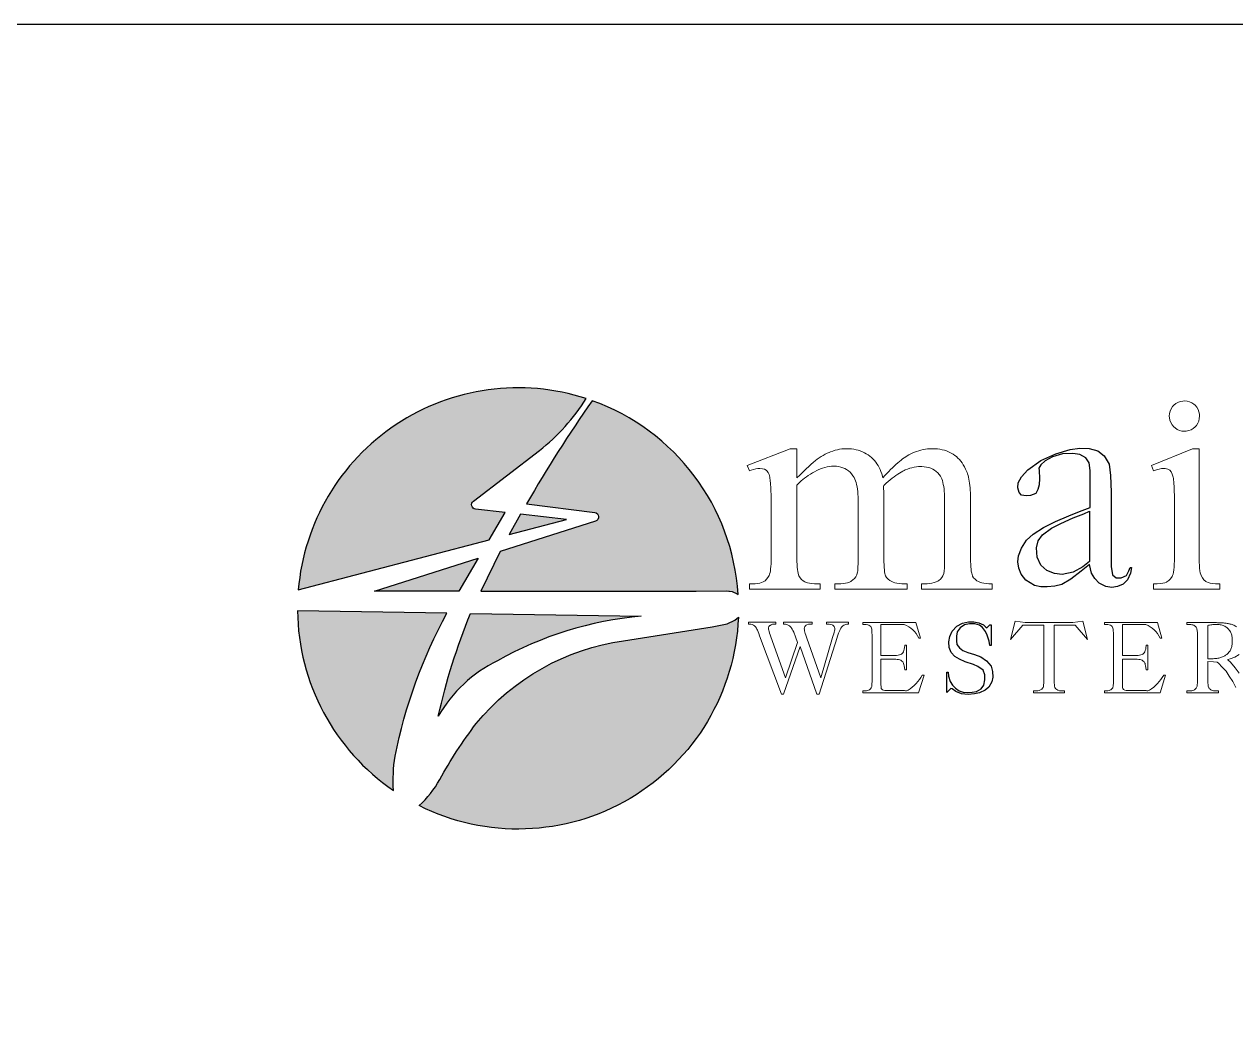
# Model space of a CAD drawing. Extents: x 154 to 1022, y -1349 to 247.
# Drawn here: x 194.07 to 218.94, y 226.25 to 247.06 of the extents above; entities that cross this region are included whole.
import ezdxf

# ---------------------------------------------------------------- set-up
doc = ezdxf.new("R2010")
doc.units = 0
doc.header["$LTSCALE"] = 12
doc.header["$MEASUREMENT"] = 0
doc.layers.add('L18', color=4, linetype='CONTINUOUS')
doc.layers.add('L35', color=3, linetype='CONTINUOUS')

msp = doc.modelspace()

# ---------------------------------------------------------------- hatches: boundary and pattern name
at = {"layer": 'L18'}
h = msp.add_hatch(color=256, dxfattribs=at)
h.paths.add_polyline_path([(204.024998409966, 236.5913081083655), (205.2065735605141, 236.9005085929834), (204.2617981410289, 237.0100793334383)], flags=17)
edge = h.paths.add_edge_path()
edge.add_arc((205.7747881960124, 236.9528287247319), 0.09023341972269106, -72.4340275083581, 84.16995513600813, ccw=False)
edge.add_line((205.8020209800173, 236.8668028826251), (203.8422466860782, 236.2464066303127))
edge.add_line((203.8422466860782, 236.2464066303127), (203.4435953183136, 235.4295266052872))
edge.add_line((203.4435953183136, 235.4295266052872), (207.8697807808419, 235.4295266052872))
edge.add_line((207.8697807808419, 235.4295266052872), (208.4926386653032, 235.4342638598284))
edge.add_line((208.4926386653032, 235.4342638598284), (208.6079827179812, 235.4210873898193))
edge.add_line((208.6079827179812, 235.4210873898193), (208.7068490630759, 235.3782639743832))
edge.add_line((208.7068490630759, 235.3782639743832), (208.7271757670482, 235.362783686002))
edge.add_arc((204.209935543794, 235.0754804131197), 4.526367462457556, 3.639196008651829, 70.315843235919)
edge.add_arc((227.905661012219, 223.7137872796001), 27.12291672728082, 144.8283521343726, 150.1242407853349)
edge.add_line((204.3871745353416, 237.2242797070412), (205.7839539245707, 237.0425954193065))
edge = h.paths.add_edge_path()
edge.add_line((206.3767500055469, 234.4121323032272), (208.1958860438739, 234.6973629290196))
edge.add_line((208.1958860438739, 234.6973629290196), (208.5058208712078, 234.7589709088108))
edge.add_line((208.5058208712078, 234.7589709088108), (208.6607114420047, 234.8347354672429))
edge.add_line((208.6607114420047, 234.8347354672429), (208.7328548244104, 234.89883504459))
edge.add_arc((204.209935543794, 235.0754804131197), 4.526367462457603, 243.3466538291711, 357.763415140522, ccw=False)
edge.add_arc((200.7553356132129, 232.5866198492035), 2.109703517918764, 312.4563768615321, 331.0679370383515)
edge.add_arc((211.2531902511439, 226.7422143347642), 9.905383260439457, 142.9365306610598, 150.8572845283927, ccw=False)
edge.add_arc((207.0420277280257, 229.6809250219955), 4.777752273402898, 98.0041552603094, 140.6206044735298, ccw=False)
edge = h.paths.add_edge_path()
edge.add_arc((207.3656258443012, 227.6702360501985), 7.271334752365523, 94.9555876771705, 119.4817605296803)
edge.add_arc((205.0124619677022, 231.4720243570977), 2.809337630604277, 115.8608776244932, 150.2339024950956)
edge.add_arc((215.3527342901891, 230.0164239596785), 13.09296636803539, 157.7678270922699, 167.4260816587389, ccw=False)
edge.add_line((203.2331216600853, 234.9702868979052), (206.7375023167466, 234.9143902392733))
edge = h.paths.add_edge_path()
edge.add_line((202.748901114654, 234.9780104625468), (199.6838287905478, 235.0268999292367))
edge.add_arc((204.209935543794, 235.0754804131197), 4.526367462457589, 180.6149545210217, 235.6099624310391)
edge.add_arc((204.8257723592444, 231.5402470643015), 3.178732324650483, 170.9088385772943, 183.6069330259947, ccw=False)
edge.add_arc((211.8446650634284, 230.0277511865703), 10.3555776618794, 151.4432932555131, 168.7811330683739, ccw=False)
edge = h.paths.add_edge_path()
edge.add_arc((201.9022257981103, 241.7592892900108), 4.406800478392891, 308.5792749707484, 327.3143666867411)
edge.add_arc((204.209935543794, 235.0754804131197), 4.526367462457603, 71.96628684557881, 175.189412973196)
edge.add_line((199.699512752196, 235.4550705160315), (203.6188260330976, 236.4846129624143))
edge.add_line((203.6188260330976, 236.4846129624143), (203.9490778244507, 237.0429441671563))
edge.add_line((203.9490778244507, 237.0429441671563), (203.3380799738223, 237.1136605512503))
edge.add_arc((203.3484542614044, 237.2032956124263), 0.09023341972269441, 127.45537385833711, 263.3980085783908, ccw=False)
edge.add_line((203.2935794097028, 237.2749253596378), (204.6502927581076, 238.3142902421539))
h.paths.add_polyline_path([(201.2617983543701, 235.4295266052872), (203.3939930146021, 236.1045051375086), (202.9947445622539, 235.4295266052872)])
edge = h.paths.add_edge_path(flags=17)
edge.add_line((208.5341075971928, 235.4295266052872), (208.5541475921882, 235.4295266052872))

# ---------------------------------------------------------------- linework, layer by layer
msp.add_line((208.5341075971928, 235.4295266052872), (208.5541475921882, 235.4295266052872), dxfattribs=at)
for points in [[(204.6502927581076, 238.3142902421539, 0.08192984223123395), (205.6111927567926, 239.3794879210377, 0.483543382190624), (199.699512752196, 235.4550705160315), (203.6188260330976, 236.4846129624143), (203.9490778244507, 237.0429441671563), (203.3380799738223, 237.1136605512503, -0.6741443966538361), (203.2935794097028, 237.2749253596378)], [(205.7839539245707, 237.0425954193065, -0.8141568920977668), (205.8020209800173, 236.8668028826251), (203.8422466860782, 236.2464066303127), (203.4435953183136, 235.4295266052872), (207.8697807808419, 235.4295266052872), (208.4926386653032, 235.4342638598284), (208.6079827179812, 235.4210873898193), (208.7068490630759, 235.3782639743832), (208.7271757670482, 235.362783686002, 0.2994277993081123), (205.7345741354654, 239.3373438048747, 0.02311178721620554), (204.3871745353416, 237.2242797070412)], [(202.748901114654, 234.9780104625468), (199.6838287905478, 235.0268999292367, 0.2446753569963442), (201.653336711679, 231.3402689309111, -0.05546265415039397), (201.6869706571158, 232.0425050323743, -0.07579524506486658)], [(206.3767500055469, 234.4121323032272), (208.1958860438739, 234.6973629290196), (208.5058208712078, 234.7589709088108), (208.6607114420047, 234.8347354672429), (208.7328548244104, 234.89883504459, -0.5453125784479379), (202.1794459791903, 231.0300985358144, 0.08138724002746317), (202.6017353537483, 231.5660038922101, -0.03457457551389917), (203.349007813414, 232.7121823017869, -0.188122601421096)], [(206.7375023167466, 234.9143902392733, 0.1074260239421284), (203.787064134388, 234.0000231847948, 0.1511153897803107), (202.5737901252438, 232.8667492645722, -0.04216705076793043), (203.2331216600853, 234.9702868979052)]]:
    msp.add_lwpolyline(points, format="xyb", close=True, dxfattribs=at)
at = {"layer": 'L18', "lineweight": 0}
for points in [[(217.8900864393025, 239.332042849276), (217.8528471116467, 239.3301428835793), (217.8011680446957, 239.3206430550957), (217.7532889091381, 239.3027833775464), (217.7095896981134, 239.2773238372103), (217.6696904184821, 239.2431244546692), (217.6446108712853, 239.2150049623576), (217.6153513995557, 239.1720657376115), (217.594831770031, 239.1257065746114), (217.5822919964326, 239.0759274733571), (217.5781120718998, 239.0231084269881), (217.5800120375965, 238.9854891061929), (217.5898918592195, 238.9349500186599), (217.6085115230474, 238.8874508762417), (217.6347310496623, 238.843751665217), (217.6696904184821, 238.8027124061676), (217.6978099107937, 238.7776328589708), (217.7407491355397, 238.7483733872412), (217.7871082985399, 238.7278537577166), (217.8368873997941, 238.7153139841182), (217.8900864393025, 238.7111340595853), (217.9273257669584, 238.7130340252821), (217.9778648544914, 238.7232938400444), (218.0253639969096, 238.741533510733), (218.0694432010737, 238.7681330304872), (218.1101024669836, 238.8027124061676), (218.1336620416231, 238.8296919190612), (218.162161527074, 238.8730111369466), (218.1823011634593, 238.9197502930861), (218.1944609439183, 238.9695293943404), (218.1986408684512, 239.0231084269881), (218.1967409027544, 239.0588277820866), (218.1872410742708, 239.1101268558982), (218.1697613898609, 239.1580059914558), (218.1439218563854, 239.2024651887592), (218.1101024669836, 239.2431244546692), (218.0831229540901, 239.2666840293086), (218.0398037362047, 239.2951835147595), (217.9930645800652, 239.3157031442842), (217.9432854788109, 239.3278629247432), (217.8900864393025, 239.332042849276)], [(218.9564024068859, 234.700591533573), (218.9392008695635, 234.7113424943995), (218.9215692938081, 234.7210900322155), (218.9033643334753, 234.7301208393097), (218.8847293347095, 234.7381482233935), (218.8655209513662, 234.7454588767555), (218.8457391834455, 234.7519094532513), (218.8444490681463, 234.75219614554), (218.8305444921441, 234.7559231452932), (218.8156364931314, 234.759506798902), (218.800011763397, 234.7626604140778), (218.783383610652, 234.7658140292536), (218.7660387271853, 234.7685376059963), (218.7476904207082, 234.7711178365946), (218.7286253835093, 234.7735547210486), (218.7085569232999, 234.7757049132139), (218.6877717323687, 234.7775684130905), (218.6659831184271, 234.7792885668227), (218.6434777737637, 234.7807220282662), (218.6199690060898, 234.7820121435654), (218.5957435076942, 234.7830155665759), (218.5705145862881, 234.7837322972977), (218.5445689341602, 234.7843056818751), (218.5176198590219, 234.7847357203081), (218.4898107070175, 234.7848790664525), (217.9387881281252, 234.7848790664525), (217.9387881281252, 234.7454588767555), (217.9956965474333, 234.7454588767555), (218.0190619689628, 234.7445987998893), (218.0411372751931, 234.7417318770023), (218.0613490815469, 234.7368581080943), (218.0798407341684, 234.730264185454), (218.0966122330577, 234.7216634167929), (218.1116635782147, 234.7111991482551), (218.1249947696395, 234.6987280336964), (218.1307286154136, 234.6914173803344), (218.1367491534764, 234.6803797272193), (218.1419096146732, 234.6667618435058), (218.1463533451481, 234.6505637291939), (218.1499369987569, 234.6316420381393), (218.1526605754996, 234.6101401164864), (218.1546674215205, 234.5859146180908), (218.1558141906754, 234.5591088890968), (218.1562442291084, 234.5297229295045), (218.1562442291084, 233.5985463757885), (218.1562442291084, 233.5972562604894), (218.1558141906754, 233.5680136470414), (218.1548107676649, 233.5417813026248), (218.1529472677883, 233.5181291888066), (218.15036703719, 233.4974873440198), (218.1470700758699, 233.4794257298313), (218.143056383828, 233.4643743846743), (218.1383259610643, 233.4519032701156), (218.1328788075789, 233.442299078444), (218.1238480004847, 233.4308313868957), (218.110946847493, 233.4180735800483), (218.0961821946246, 233.4073226192219), (218.079697388024, 233.398435158272), (218.0613490815469, 233.3916978894874), (218.0412806213375, 233.3866807744351), (218.0193486612515, 233.383813851548), (217.9956965474333, 233.3828104285375), (217.9387881281252, 233.3828104285375), (217.9387881281252, 233.3435335849849), (218.5868560467443, 233.3435335849849), (218.5868560467443, 233.3828104285375), (218.5277974352709, 233.3828104285375), (218.5064388597624, 233.3836705054036), (218.4843635535321, 233.3863940821464), (218.4640084010339, 233.39112450491), (218.4455167484124, 233.3977184275502), (218.4287452495232, 233.4064625423558), (218.4138372505105, 233.4170701570379), (218.40064940523, 233.4295412715965), (218.3949155594559, 233.4368519249585), (218.3888950213931, 233.4478895780737), (218.3837345601964, 233.4615074617872), (218.3792908297214, 233.4778489222435), (218.3757071761126, 233.4966272671537), (218.3729835993699, 233.5182725349509), (218.370976753349, 233.5423546872022), (218.3696866380498, 233.5691604161962), (218.3693999457611, 233.5985463757885), (218.3693999457611, 233.9874948861313), (218.4874785507395, 233.9832667754106), (218.5597897594423, 233.9757895765732), (218.587218145516, 233.9558503583224), (218.6645163787754, 233.873600914898), (218.7443080745155, 233.7888590291589), (218.8091388957761, 233.6866703674837), (218.8814501044789, 233.5794968211792), (218.9462809257394, 233.4548764989385)], [(219.0111116474048, 233.7464881503427), (218.9288264891838, 233.8586464531699), (218.8365672818497, 233.9732971983118), (218.7792169476266, 234.0206528977041), (218.7792169476266, 234.0281301605948), (218.8290867948123, 234.0405921800082), (218.9213460021465, 234.075485859987), (219.0136051098856, 234.13031882227)]]:
    msp.add_lwpolyline(points, dxfattribs=at)
for points in [[(212.7248535438034, 238.3526672779751), (212.7101957156215, 238.3526672779751), (212.663673043566, 238.3507553873427), (212.6174690199493, 238.3469316060779), (212.5712649963326, 238.3408772857419), (212.5256982695933, 238.3329110747735), (212.480131542854, 238.3227143247339), (212.4348834645535, 238.3102870356232), (212.3899540346917, 238.2956292074414), (212.3450246048299, 238.2790594886271), (212.3004138234068, 238.2602592307416), (212.2561216904225, 238.2395470822238), (212.2287179246912, 238.224889254042), (212.19876497145, 238.2073635899114), (212.1681747213313, 238.1879260351485), (212.1369471743352, 238.1665765897532), (212.1047636820228, 238.1433152537255), (212.071942892833, 238.1178233786266), (212.038166158327, 238.0904196128953), (212.0034334785047, 238.0614226049703), (211.968063501805, 238.0301950579742), (211.9317375797891, 237.9967369719069), (211.8947743608957, 237.9616856436459), (211.8568551966861, 237.9244037763138), (211.8182987355991, 237.8855286667879), (211.7787863291958, 237.844423018191), (211.738636625915, 237.8014054789616), (211.6975309773181, 237.7561574006611), (211.6895647663496, 237.7889781898509), (211.675862883484, 237.8364568072226), (211.6599304615472, 237.8820235339618), (211.6424047974167, 237.9253597216299), (211.6226485942151, 237.9667840186657), (211.600980500381, 238.0059777766302), (211.5777191643533, 238.0432596439623), (211.5522272892544, 238.078629620662), (211.5248235235231, 238.1120877067293), (211.4955078671593, 238.1433152537255), (211.4642803201632, 238.1726309100892), (211.4311408825346, 238.1997160273818), (211.3973641480286, 238.2242519571645), (211.3588076869415, 238.2487878869472), (211.3192952805383, 238.2704559807812), (211.27850828038, 238.2898935355441), (211.2361280380281, 238.3064632543584), (211.19279185036, 238.3204837856628), (211.1481810689369, 238.332273777896), (211.1019770453202, 238.3411959341806), (211.0548170763873, 238.3475689029553), (211.0060638652606, 238.3513926842202), (210.956036060379, 238.3526672779751), (210.9493444431656, 238.3526672779751), (210.9034590679876, 238.3510740357814), (210.8572550443708, 238.3469316060779), (210.8113696691928, 238.3402399888644), (210.7648469971373, 238.3309991841411), (210.7186429735206, 238.3192091919078), (210.6721203014651, 238.3051886606034), (210.6255976294097, 238.2886189417892), (210.5956446761685, 238.2765103011172), (210.5529457853778, 238.2577100432318), (210.5115214883421, 238.2369978947139), (210.4704158397452, 238.2146925040024), (210.4302661364644, 238.1907938710972), (210.3907537300611, 238.1649833475595), (210.3518786205353, 238.1372609333895), (210.3139594563257, 238.1079452770258), (210.3133221594482, 238.1073079801483), (210.30025757346, 238.09679258167), (210.2830505577683, 238.0818161050494), (210.261701112373, 238.0623785502865), (210.2358905888354, 238.0391172142588), (210.2059376355942, 238.0113948000887), (210.1715236042106, 237.9795299562151), (210.1329671431236, 237.9432040341992), (210.0899496038942, 237.9030543309184), (210.0427896349613, 237.8581249010566), (209.991168587886, 237.80937168993), (209.9354051111072, 237.7561574006611), (209.9354051111072, 238.3526672779751), (209.7971116886957, 238.3526672779751), (208.9112690290092, 238.0101202063338), (208.9593849432584, 237.8998678465311), (208.9944362715193, 237.9122951356418), (209.0441454279622, 237.9269529638237), (209.0909867484564, 237.9374683623019), (209.1343229361245, 237.9438413310767), (209.1744726394053, 237.9457532217091), (209.225456389603, 237.9419294404442), (209.2697485225874, 237.9298207997723), (209.3060744446033, 237.9091086512544), (209.3200949759077, 237.8957254168275), (209.3430376634967, 237.8629046276377), (209.3618379213821, 237.8205243852858), (209.3768143980027, 237.7685846897718), (209.3774516948802, 237.7653982053844), (209.3815941245838, 237.7424555177954), (209.3854179058486, 237.7156890489416), (209.3889230386747, 237.6854174472616), (209.392109523062, 237.6510034158781), (209.3949773590107, 237.6130842516685), (209.3975265465206, 237.5710226577554), (209.399438437153, 237.5254559310161), (209.4013503277854, 237.476065423012), (209.4029435699791, 237.4228511337431), (209.404218163734, 237.3658130632093), (209.4048554606115, 237.3049512114107), (209.405492757489, 237.240584226786), (209.405492757489, 237.1720748124577), (209.405492757489, 236.101734706743), (209.4051741090502, 236.0501136596677), (209.4032622184178, 235.9908450500628), (209.4000757340305, 235.9369934639164), (209.3956146558882, 235.8888775496673), (209.3898789839909, 235.8464973073154), (209.3825500699, 235.809534088422), (209.3739465620541, 235.7783065414258), (209.3637498120145, 235.7528146663269), (209.3637498120145, 235.7524960178882), (209.3404884759868, 235.7097971270975), (209.312447413378, 235.6741085019591), (209.2796266241882, 235.6444741971567), (209.2420261084173, 235.6215315095676), (209.2391582724687, 235.619938267374), (209.2088866707888, 235.6071923298245), (209.1722421003341, 235.596995579785), (209.128905912666, 235.5890293688165), (209.0788781077844, 235.5832936969193), (209.0224773341281, 235.5797885640932), (208.9593849432584, 235.5785139703383), (208.9593849432584, 235.4685802589743), (210.4136964176501, 235.4685802589743), (210.4136964176501, 235.5785139703383), (210.3566583471164, 235.5791512672157), (210.2957964953177, 235.5817004547256), (210.2419449091713, 235.5858428844292), (210.1947849402384, 235.5922158532039), (210.1549538853964, 235.5998634157336), (210.1218144477678, 235.6097415173344), (210.0956852757915, 235.6215315095676), (210.0638204319178, 235.6400131190143), (210.0290877520956, 235.6686914785006), (210.0000907441706, 235.7034241583228), (209.9771480565816, 235.7435738616036), (209.9768294081429, 235.7438925100423), (209.9672699549808, 235.7674724945088), (209.9586664471349, 235.79742544775), (209.9516561814827, 235.8331140728884), (209.9456018611467, 235.8745383699241), (209.9411407830044, 235.9223356357346), (209.9379542986171, 235.976187221881), (209.9360424079846, 236.0357744799246), (209.9354051111072, 236.101734706743), (209.9354051111072, 237.6032061500677), (209.9357237595459, 237.6038434469452), (209.9628088768385, 237.6341150486251), (209.9921245332022, 237.6637493534276), (210.0233520801984, 237.6927463613526), (210.0568101662656, 237.7214247208388), (210.0921801429654, 237.7494657834476), (210.1294620102975, 237.7768695491789), (210.168655768262, 237.8039546664715), (210.2100800652977, 237.8304024868866), (210.2534162529658, 237.8562130104242), (210.2986643312664, 237.8813862370844), (210.3461429486381, 237.9062408153058), (210.3732280659306, 237.9196240497327), (210.4181574957924, 237.9396989013731), (210.4630869256542, 237.9565872686261), (210.5083350039548, 237.9702891514918), (210.5535830822553, 237.9811231984088), (210.5988311605558, 237.9887707609385), (210.6440792388564, 237.9932318390808), (210.6896459655956, 237.9948250812744), (210.6957002859316, 237.9948250812744), (210.7444534970583, 237.9922758937645), (210.7909761691137, 237.9862215734286), (210.8352683020981, 237.9763434718278), (210.87764854445, 237.9623229405234), (210.917479599292, 237.9447972763929), (210.9553987635016, 237.9231291825588), (210.9907687402013, 237.8979559558987), (211.0242268262686, 237.8689589479737), (211.0554543732647, 237.8358195103451), (211.0844513811897, 237.7991749398904), (211.0908243499644, 237.7899341351671), (211.1080313656562, 237.7609371272421), (211.1236451391543, 237.7290722833685), (211.1376656704586, 237.6940209551075), (211.1500929595693, 237.6561017908979), (211.1609270064864, 237.614996142301), (211.169849162771, 237.5713413061941), (211.1771780768619, 237.5241813372612), (211.1829137487592, 237.4744721808183), (211.1870561784628, 237.4215765399881), (211.1896053659726, 237.3654944147706), (211.1905613112888, 237.3065444536044), (211.1905613112888, 236.101734706743), (211.1902426628501, 236.0523441987389), (211.1892867175339, 235.9876585656755), (211.1880121237789, 235.9322137373354), (211.1854629362691, 235.8853724168412), (211.1825951003204, 235.8477719010703), (211.1787713190556, 235.8187748931453), (211.1743102409133, 235.7987000415049), (211.1631575455575, 235.768428439825), (211.142126748601, 235.7270041427893), (211.1163162250633, 235.6909968692121), (211.0850886780672, 235.659769322216), (211.04908140449, 235.6336401502396), (211.0407965450829, 235.6288604236586), (211.0108435918416, 235.6154771892317), (210.9751549667032, 235.6043244938759), (210.9337306696675, 235.5950836891525), (210.8868893491733, 235.5877547750616), (210.8343123567818, 235.5826564000418), (210.7759996924931, 235.5794699156545), (210.7122700047459, 235.5785139703383), (210.7122700047459, 235.4685802589743), (212.1984463230113, 235.4685802589743), (212.1984463230113, 235.5785139703383), (212.1439574399874, 235.5794699156545), (212.0859634241374, 235.5820191031644), (212.0337050801847, 235.5871174781841), (211.9871824081292, 235.5941277438363), (211.9460767595322, 235.6030499001209), (211.9107067828325, 235.6142025954767), (211.8807538295913, 235.6275858299036), (211.8441092591367, 235.6479793299827), (211.8061900949271, 235.676657689469), (211.7765557901246, 235.7085225333426), (211.755524993168, 235.7435738616036), (211.7472401337609, 235.7642860101214), (211.7399112196699, 235.7920084242915), (211.733856899334, 235.8267411041137), (211.7290771727529, 235.8678467527107), (211.7252533914881, 235.9162813153986), (211.7223855555395, 235.9710888468612), (211.7207923133458, 236.032906643976), (211.7201550164683, 236.101734706743), (211.7201550164683, 237.4381462588024), (211.7137820476936, 237.5697480640004), (211.7201550164683, 237.6032061500677), (211.7223855555395, 237.6054366891389), (211.7660403916463, 237.643993150226), (211.8084206339982, 237.6803190722419), (211.8495262825952, 237.7144144551866), (211.889675985876, 237.7462792990603), (211.9285510954018, 237.7759136038627), (211.9661516111726, 237.803317369594), (212.0027961816273, 237.8284905962542), (212.038166158327, 237.8511146354044), (212.0722615412718, 237.8718267839223), (212.1054009789003, 237.8899897449302), (212.1375844712127, 237.9062408153058), (212.1586152681693, 237.9158002684679), (212.2041819949085, 237.9342818779146), (212.2497487216478, 237.9498956514126), (212.2953154483871, 237.9629602374008), (212.3408821751263, 237.9728383390016), (212.3864489018656, 237.9798486046539), (212.4320156286049, 237.9843096827962), (212.4775823553441, 237.9855842765511), (212.4963826132296, 237.9855842765511), (212.5473663634274, 237.9823977921637), (212.5954822776765, 237.9757061749503), (212.640730355977, 237.965190776472), (212.6831105983289, 237.9511702451676), (212.7229416531709, 237.9333259325984), (212.7595862236256, 237.911976487203), (212.7936816065704, 237.8868032605429), (212.8249091535665, 237.8581249010566), (212.8532688646141, 237.8259414087443), (212.8790793881517, 237.7899341351671), (212.8940558647723, 237.7628490178745), (212.9074390991992, 237.7322587677559), (212.9198663883099, 237.6981633848111), (212.9303817867882, 237.660881517479), (212.9399412399503, 237.6204131657595), (212.9475888024799, 237.5764396812139), (212.9542804196934, 237.5292797122809), (212.9590601462745, 237.4786146105219), (212.9628839275393, 237.4247630243755), (212.9647958181717, 237.367406305403), (212.9657517634879, 237.3065444536044), (212.9657517634879, 236.101734706743), (212.9654331150492, 236.0625409487785), (212.9647958181717, 235.9972180188375), (212.9638398728555, 235.9404985967425), (212.9619279822231, 235.8930199793708), (212.9593787947132, 235.8547821667225), (212.9565109587646, 235.8254665103588), (212.9526871774997, 235.8047543618409), (212.9488633962349, 235.792645721169), (212.9303817867882, 235.7470789944297), (212.9071204507605, 235.7078852364651), (212.8793980365904, 235.6750644472753), (212.8468958958393, 235.648935275299), (212.8280956379539, 235.6371452830657), (212.7914510674992, 235.6193009704965), (212.7513013642185, 235.6046431423146), (212.7070092312342, 235.5931717985201), (212.6592119654237, 235.5852055875517), (212.6072722699097, 235.5801072125319), (212.5515087931309, 235.5785139703383), (212.4906469413323, 235.5785139703383), (212.4906469413323, 235.4685802589743), (213.941453282898, 235.4685802589743), (213.941453282898, 235.5785139703383), (213.9325311266134, 235.5785139703383), (213.872625220131, 235.5801072125319), (213.8181363371071, 235.5845682906742), (213.7697017744192, 235.5912599078877), (213.7270028836286, 235.6008193610498), (213.6900396647352, 235.6129280017218), (213.6591307661778, 235.6275858299036), (213.6304524066915, 235.6441555487179), (213.5922145940432, 235.6731525566429), (213.5619429923632, 235.7053360489552), (213.5402748985292, 235.740706025655), (213.5396376016517, 235.7419806194099), (213.5300781484896, 235.7690657367025), (213.5217932890825, 235.8015678774536), (213.5144643749915, 235.8388497447857), (213.5087287030943, 235.8812299871376), (213.504267624952, 235.9287086045093), (213.5010811405647, 235.9812855969007), (213.4991692499322, 236.038960964312), (213.4985319530547, 236.101734706743), (213.4985319530547, 237.3065444536044), (213.4985319530547, 237.3329922740195), (213.4975760077385, 237.3916235867469), (213.4959827655449, 237.4477057119645), (213.4931149295962, 237.5009200012334), (213.4896097967701, 237.5515851029925), (213.4851487186278, 237.5997010172416), (213.4797316951693, 237.6452677439809), (213.4733587263946, 237.6879666347715), (213.4660298123036, 237.728434986491), (213.4577449528965, 237.7660355022619), (213.4488227966119, 237.8010868305229), (213.4389446950111, 237.833588971274), (213.4277919996553, 237.8632232760764), (213.417276601177, 237.8883965027366), (213.3959271557817, 237.9352378232308), (213.3729844681927, 237.9795299562151), (213.3487671868488, 238.0209542532508), (213.3232753117499, 238.0601480112153), (213.296508842896, 238.0964739332313), (213.2684677802872, 238.1302506677373), (213.2388334754848, 238.1614782147334), (213.2079245769274, 238.1901565742197), (213.175741084615, 238.2159670977573), (213.1422829985477, 238.2395470822238), (213.1288997641208, 238.2475132931922), (213.0887500608401, 238.2698186839037), (213.0473257638044, 238.2892562386666), (213.0049455214524, 238.3061446059197), (212.9609720369069, 238.3201651372241), (212.9163612554838, 238.3319551294573), (212.8701572318671, 238.3408772857419), (212.8229972629341, 238.3475689029553), (212.7745627002462, 238.3513926842202)], [(218.1913599521411, 238.3527281866073), (218.0568423808128, 238.3527281866073), (217.2132576114655, 238.0103543680569), (217.2558168430722, 237.9001563576467), (217.2569568224903, 237.9005363507861), (217.3154757659495, 237.9206759871714), (217.3694347917366, 237.9347357333272), (217.4188338998515, 237.9430955823928), (217.4636730902943, 237.9461355275075), (217.4959725071387, 237.9446155549501), (217.5476515740897, 237.9324557744911), (217.5890708262783, 237.909276192991), (217.6164303323112, 237.8777367624253), (217.6392299206719, 237.8313775994252), (217.6563296119425, 237.7717186765479), (217.6567096050819, 237.7701987039905), (217.6616495158933, 237.7428391979576), (217.6658294404261, 237.7105397811133), (217.6696293718196, 237.6725404671787), (217.6730493100737, 237.6296012424326), (217.6757092620491, 237.5813421137358), (217.6783692140245, 237.527763081088), (217.6802691797213, 237.4688641444895), (217.6817891522787, 237.4050252970794), (217.6829291316967, 237.3358665457185), (217.6836891179754, 237.2613878904068), (217.6840691111147, 237.1815893311442), (217.6840691111147, 236.101648829124), (217.6836891179754, 236.0503497553124), (217.6814091591393, 235.9815709970908), (217.6776092277458, 235.9200121085169), (217.6719093306557, 235.8664330758691), (217.6643094678687, 235.820073912869), (217.6551896325245, 235.7813146126557), (217.6441698314835, 235.7501551752294), (217.6350499961391, 235.7315355114014), (217.6054105312702, 235.6847963552619), (217.5708311555897, 235.6467970413274), (217.5309318759585, 235.6186775490158), (217.5229520200322, 235.6141176313436), (217.4887526374911, 235.6015778577452), (217.4450534264664, 235.5916980361223), (217.3914743938186, 235.5844781664747), (217.3287755258266, 235.5802982419419), (217.2558168430722, 235.5787782693845), (217.2558168430722, 235.4685802589743), (218.6165722750688, 235.4685802589743), (218.6165722750688, 235.5787782693845), (218.5979526112409, 235.5787782693845), (218.5291738530193, 235.5810582282206), (218.4691349370027, 235.5867581253108), (218.4185958494697, 235.5951179743764), (218.3767966041417, 235.6068977616961), (218.3444971872973, 235.6217174941306), (218.3281574823055, 235.6315973157535), (218.2890181889529, 235.6638967325979), (218.2563387789692, 235.7045559985079), (218.2312592317724, 235.7531951203441), (218.2240393621248, 235.7710547978934), (218.2141595405018, 235.8060141667132), (218.2057996914362, 235.8489533914592), (218.1997198012067, 235.9002524652709), (218.1951598835345, 235.9591514018695), (218.1924999315591, 236.0264101875336), (218.1913599521411, 236.101648829124)], [(210.4259840986857, 233.6520477820547), (210.1358515024657, 234.4692072818526), (210.1293835783461, 234.4867630758914), (210.115985735527, 234.5251086260288), (210.1051288628978, 234.5597582195264), (210.0965819631684, 234.5902498618043), (210.0905760336288, 234.6168145501525), (210.086880076989, 234.6396832818609), (210.0857250905391, 234.6583940623496), (210.087111074279, 234.6771048428384), (210.0965819631684, 234.7050555149264), (210.1145997517871, 234.7274622520549), (210.116678727397, 234.7293102303748), (210.1395474591054, 234.7424770759038), (210.1693461095134, 234.7503309837633), (210.2060746786208, 234.7531029512431), (210.2462682070781, 234.7531029512431), (210.2462682070781, 234.7923724905404), (209.6572251176186, 234.7923724905404), (209.6572251176186, 234.7531029512431), (209.6618450634183, 234.7531029512431), (209.6985736325258, 234.7512549729232), (209.724214331714, 234.7466350271236), (209.7517030092221, 234.7357781544943), (209.7798846786002, 234.7191463496154), (209.7946685051591, 234.7078274824062), (209.8156892585477, 234.6849587506978), (209.8235431664072, 234.6736398834886), (209.8392509821261, 234.6484611788803), (209.8540348086851, 234.6209725013722), (209.8681256433741, 234.5914048482543), (209.9036992260316, 234.4948479810409), (209.9485127002885, 234.3735744037992), (209.6974186460758, 233.6492271305907), (209.3994321419963, 234.4948479810409), (209.3864962937572, 234.5311145555684), (209.3735604455181, 234.5694601057058), (209.3633965647588, 234.6020307235935), (209.3562356487693, 234.6290574065216), (209.3518467002596, 234.6503091572002), (209.3504607165197, 234.6660169729191), (209.3511537083897, 234.6773358401283), (209.361086591859, 234.7043625230565), (209.3816453506676, 234.7274622520549), (209.3828003371175, 234.7286172385048), (209.4065930579858, 234.7422460786139), (209.4363917083938, 234.7503309837633), (209.4719652910514, 234.7531029512431), (209.4987609766895, 234.7531029512431), (209.4987609766895, 234.7923724905404), (208.938823545768, 234.7923724905404), (208.938823545768, 234.7531029512431), (208.953376375037, 234.7528719539531), (208.9882569658246, 234.7498689891833), (209.0182866135225, 234.7436320623538), (209.0436963154208, 234.7339301761744), (209.0640240769394, 234.7207633306454), (209.0859688194879, 234.6995115799668), (209.1039866081067, 234.6734088861986), (209.1069895728764, 234.667402956659), (209.114150488866, 234.6512331463601), (209.1238523750453, 234.6279024200717), (209.1360952314144, 234.5974107777938), (209.1506480606834, 234.5597582195264), (209.1675108628523, 234.5149447452695), (209.6170315891614, 233.3181477858618), (209.6572251176186, 233.3181477858618), (209.999794098665, 234.2960088767826), (210.3444420553213, 233.3181477858618), (210.3890245322883, 233.3181477858618), (210.76003189263, 234.4798331571919), (210.7632658546898, 234.4893040460813), (210.7778186839587, 234.5306525609884), (210.7909855294878, 234.5666881382259), (210.802766391277, 234.5974107777938), (210.8131612693263, 234.6228204796921), (210.8224011609257, 234.6426862466307), (210.8302550687851, 234.6574700731897), (210.8376469820646, 234.6690199376889), (210.8579747435832, 234.696508615197), (210.8789954969718, 234.7177603658756), (210.9004782449403, 234.7327751897245), (210.9037122070001, 234.7343921707544), (210.9300458980583, 234.7447870488037), (210.9609995349161, 234.7510239756333), (210.9965731175737, 234.7531029512431), (210.9965731175737, 234.7923724905404), (210.5447424183648, 234.7923724905404), (210.5447424183648, 234.7531029512431), (210.5639151934335, 234.7526409566632), (210.5983337896411, 234.7503309837633), (210.628825431919, 234.7454800406736), (210.6551591229772, 234.7380881273941), (210.6734079088859, 234.7293102303748), (210.6962766405944, 234.7085204742762), (210.7059785267737, 234.6916576721073), (210.7119844563133, 234.6627830108593), (210.7119844563133, 234.6590870542196), (210.7101364779934, 234.6396832818609), (210.7057475294837, 234.6161215582825), (210.6988176107842, 234.5884018834845), (210.6893467218949, 234.5562932601767), (210.6775658601056, 234.5202576829391), (210.6630130308367, 234.4798331571919)], [(214.6173149608169, 234.7847256771957), (214.4113458854052, 234.8160655743649), (214.3189203839559, 234.4372103444764), (214.5726179589555, 234.7326707985956), (215.0024340044314, 234.7326707985956), (215.0024340044314, 233.5932416554577), (215.0024340044314, 233.5819227882485), (215.0010480206915, 233.5405742733413), (214.9978140586317, 233.5054626852637), (214.9929631155421, 233.4765880240157), (214.9862641941325, 233.4541812868872), (214.9777172944031, 233.4380114765884), (214.9596995057844, 233.4181457096497), (214.9368307740759, 233.4026688912208), (214.9095730938578, 233.3915810213016), (214.87792646513, 233.384882099892), (214.8416598906025, 233.3828031242822), (214.7880685193262, 233.3828031242822), (214.7880685193262, 233.3435335849849), (215.429547993612, 233.3435335849849), (215.429547993612, 233.3828031242822), (215.3771116087856, 233.3828031242822), (215.3556288608171, 233.3834961161521), (215.3219032564794, 233.3881160619518), (215.2923356033615, 233.3968939589712), (215.2673878960432, 233.4100608045003), (215.2465981399446, 233.4273856012491), (215.2398992185351, 233.4366254928485), (215.2315833160957, 233.4555672706271), (215.2248843946861, 233.4807459752354), (215.2202644488864, 233.5119306093833), (215.2174924814066, 233.5495831676507), (215.2165684922467, 233.5932416554577), (215.2165684922467, 234.7326707985956), (215.6449985539826, 234.7326707985956), (215.8986961289823, 234.4372103444764), (215.8062706275331, 234.8160655743649), (215.6003015521212, 234.7847256771957)], [(218.5445689341602, 234.7488951621684), (218.557900125585, 234.748751816024), (218.5804054702485, 234.7476050468692), (218.6020507380457, 234.7453115085596), (218.6231226212656, 234.7421578933838), (218.6433344276193, 234.7377141629089), (218.6629728493957, 234.7324103555678), (218.6818945404502, 234.7259597790719), (218.6999561546387, 234.7183624334212), (218.7174443842497, 234.7097616647601), (218.7340725369947, 234.7001574730884), (218.7501273051622, 234.6895498584063), (218.7653219964636, 234.6777954745694), (218.7799433031876, 234.6648943215776), (218.7851037643843, 234.6597338603809), (218.7984349558091, 234.6453992459456), (218.8104760319347, 234.630491246933), (218.8213703389055, 234.6148665171985), (218.8312612228659, 234.5985250567423), (218.839861991527, 234.5816102117086), (218.8473159910334, 234.5641219820976), (218.8536232213849, 234.5457736756204), (218.8587836825816, 234.5269953307102), (218.8627973746235, 234.5073569089339), (218.8656642975105, 234.4872884487245), (218.8673844512428, 234.466359911649), (218.8681011819646, 234.4448579899961), (218.8679578358202, 234.4384074135002), (218.8669544128097, 234.3334537854606), (218.8646608745001, 234.31367201754), (218.8612205670356, 234.2944636341967), (218.856490144272, 234.2758286354308), (218.8506129523535, 234.257623675098), (218.8434456451359, 234.240135445487), (218.834988222619, 234.223077254309), (218.8253840309474, 234.2065924477084), (218.8144897239766, 234.1908243718296), (218.802448647851, 234.1754863343838), (218.7891174564261, 234.1605783353712), (218.7744961497021, 234.1463870670802), (218.7587280738233, 234.1326258372223), (218.7475470745638, 234.1241684147055), (218.7334991524173, 234.1144208768895), (218.7185911534046, 234.105246723651), (218.7029664236701, 234.0966459549898), (218.6866249632139, 234.0887619170504), (218.6695667720359, 234.0815946098327), (218.6516485039918, 234.0750006871925), (218.6330135052259, 234.0689801491297), (218.6136617757383, 234.0635329956443), (218.5935933155289, 234.0588025728806), (218.5726647784534, 234.0547888808388), (218.5510195106561, 234.0513485733743), (218.5288008582814, 234.0484816504872), (218.5055787828963, 234.0461881121776), (218.4817833229337, 234.0446113045897), (218.457127786105, 234.0437512277236), (218.4318988646989, 234.0434645354349), (218.4280285188014, 234.0434645354349), (218.4062399048597, 234.0444679584454), (218.3693999457611, 234.0444679584454), (218.3693999457611, 234.7286833558146), (218.3798642142988, 234.7305468556912), (218.4049497895606, 234.7348472400218), (218.4288885956675, 234.738574239775), (218.4513939403309, 234.7417278549507), (218.4726091696951, 234.7443080855491), (218.4925342837602, 234.7463149315701), (218.511169282526, 234.7477483930136), (218.5285141659927, 234.7486084698797)]]:
    msp.add_lwpolyline(points, close=True, dxfattribs=at)
at = {"layer": 'L18'}
for points in [[(215.9505651474588, 237.1455024644836), (215.9510766526799, 237.908284016201), (215.9363813647188, 238.0649655827496), (215.8623282454236, 238.1654225116418), (215.7412271387494, 238.2309904781328), (215.5958859127992, 238.2552034658401), (215.3833561295028, 238.2504826896729), (215.1797217791523, 238.1889455365504), (215.0272186720533, 238.1031998395303), (214.9382495510179, 238.0192100151413), (214.9028876779459, 237.9544081330054), (214.9086252406892, 237.9085279086083), (214.9130931587681, 237.7432880569209), (214.9087353094417, 237.6126104706309), (214.8802180820439, 237.5161333924664), (214.8369145672777, 237.4349193044786), (214.730895408141, 237.391745079208), (214.6406767725596, 237.3835469285308), (214.5478823348755, 237.3990059760442), (214.4976610726828, 237.4527910643922), (214.4661873512231, 237.5471712366043), (214.4782417493715, 237.6556135926987), (214.5411441831058, 237.77717204712), (214.6717662612896, 237.9164417698089), (214.9432260853087, 238.1121636742388), (215.251211109091, 238.2504736571982), (215.5416032146039, 238.3353206229555), (215.7406727501035, 238.3618516931268), (215.933599894617, 238.3574688818534), (216.1085990213757, 238.3105382994477), (216.2390356484918, 238.2053931754424), (216.3452213703994, 238.0355698556427), (216.371465514656, 237.7994753161003), (216.3867267938126, 237.4594591899551), (216.3867267938126, 235.9334396009255), (216.4100559808691, 235.7669256038633), (216.489987793917, 235.7054664070561), (216.5904855227654, 235.7054664070561), (216.7004420532118, 235.7494299262912), (216.7475678072172, 235.8488742850653), (216.7751479638557, 235.9143487276535), (216.8011472531625, 235.9143487276535), (216.7814711890156, 235.7963437037688), (216.7222354281027, 235.6652358498014), (216.6318032855975, 235.570734233495), (216.5150488395092, 235.5248863562702), (216.3978274627692, 235.5039630141912), (216.2724527035416, 235.5290270570586), (216.1413619381388, 235.5924305363132), (216.0483848135212, 235.6895916596978), (215.9808946356817, 235.7992155460464), (215.9436265506903, 235.9793265713654), (215.7671768528405, 235.8410882835252), (215.5554474597375, 235.6789830961864), (215.3709630175302, 235.569218634899), (215.2283701122082, 235.5346656765072), (215.0689853509606, 235.5169639731861), (214.9389145449318, 235.5169639731861), (214.8080132244161, 235.5492237500365), (214.6313436010014, 235.6582908552527), (214.5382519904591, 235.7767196002488), (214.4873760297732, 235.8996163385194), (214.4703259752549, 236.0316972664232), (214.4830627976203, 236.1547663075603), (214.5438292027024, 236.315293460806), (214.643902400577, 236.4762107408259), (214.7834274995631, 236.6026004566502), (214.9929186890931, 236.7362600834215), (215.2401682042906, 236.8602994863402), (215.5157317400008, 236.9749630975426), (215.733405351396, 237.0610881333165)], [(204.024998409966, 236.5913081083655), (205.2065735605141, 236.9005085929834), (204.2617981410289, 237.0100793334383)], [(215.9399475030704, 236.0373939143306), (215.8023594118245, 235.9290383173092), (215.601862083245, 235.817181478589), (215.3807431130806, 235.7748579760365), (215.2195684112108, 235.7938114421448), (215.0671635573805, 235.8509384112036), (214.9418630162746, 235.9617330881188), (214.8649511954148, 236.1250995059184), (214.8554764973082, 236.3192470140973), (214.8844443837264, 236.4591975411196), (214.9759695891522, 236.5843881895662), (215.1577957274189, 236.7241936788735), (215.351116686618, 236.8208120734183), (215.6022221867127, 236.9349013669607), (215.824920915337, 237.0166734967501), (215.9399475030704, 237.0677741994589)], [(201.2617983543701, 235.4295266052872), (203.3939930146021, 236.1045051375086), (202.9947445622539, 235.4295266052872)], [(213.0102819706859, 233.354393628274), (213.0102819706859, 233.7674582853409), (213.0386313364053, 233.7674582853409), (213.0481212330551, 233.6868293792155), (213.0782496403329, 233.578916352739), (213.1310674402547, 233.5034950848527), (213.1912384709736, 233.4383381505674), (213.2617575514904, 233.3879892320325), (213.3499836364306, 233.3577534597227), (213.4427539065238, 233.3527410288862), (213.532799452872, 233.3552412371177), (213.61842487441, 233.3728622925279), (213.7143508940819, 233.4283742875187), (213.7701904300454, 233.5044860055623), (213.7928665639509, 233.61026230139), (213.7928665639509, 233.713455159552), (213.7547726002454, 233.8124565229067), (213.6513685865484, 233.885564120869), (213.55630807824, 233.9280727463428), (213.3873505473667, 233.9827116773272), (213.2686003071153, 234.0346423449382), (213.1750773832324, 234.0912237042243), (213.1015292055714, 234.1745422014778), (213.0599299553499, 234.2723800586726), (213.0550166366728, 234.3902482902814), (213.0722290373385, 234.4983933531348), (213.1237948843599, 234.6088435992221), (213.2196577289724, 234.7095786255133), (213.3302521092841, 234.7709932656796), (213.4557853769628, 234.8005176565261), (213.5640515014647, 234.8005176565261), (213.6674445436683, 234.7783716665392), (213.7631401073515, 234.7366763519829), (213.8123365717117, 234.6899599892278), (213.8306712004469, 234.6746877628208), (213.8511540521756, 234.6951618273595), (213.8945210062678, 234.7409181032869), (213.9200688774615, 234.7409181032869), (213.9200688774615, 234.3157772537524), (213.8964209130377, 234.3157772537524), (213.8796772139572, 234.4066320002609), (213.8372452598502, 234.5288827944495), (213.8021537320862, 234.6040461617499), (213.741859127364, 234.684404005321), (213.6835835286714, 234.7299912298181), (213.5851919814031, 234.7627740952061), (213.4746458761048, 234.7627740952061), (213.373694969834, 234.742592708119), (213.2878573716427, 234.6744571221402), (213.227183118163, 234.5935933003707), (213.2120372586943, 234.5052809921072), (213.2070308465414, 234.4102006238388), (213.2172029163601, 234.3339434062219), (213.2730415941501, 234.2654438800185), (213.3410614251027, 234.2125625524095), (213.4462633029145, 234.1699993162461), (213.5804224633753, 234.1327490647938), (213.708884084845, 234.0808929098321), (213.8272076499943, 233.9995808049133), (213.9205171858299, 233.8915851245939), (213.9499218353084, 233.7838150828341), (213.9573020829691, 233.6682416488232), (213.9352422390039, 233.5677906453584), (213.8714786825259, 233.4574785585101), (213.7955445866056, 233.398716460197), (213.6847498322798, 233.3421126197951), (213.5788468191907, 233.3224183169337), (213.447859017442, 233.3125367460133), (213.3097439900335, 233.3273283454872), (213.1967277677217, 233.3690770806041), (213.1217022645585, 233.4290713602988), (213.0933431124208, 233.4319060853639)]]:
    msp.add_lwpolyline(points, close=True, dxfattribs=at)
at = {"layer": 'L18', "lineweight": 0}
for points in [[(212.1446978290558, 233.394267398596), (212.0544759683398, 233.3930612524701), (212.022367345032, 233.3914442714402), (211.9865627650844, 233.3909822768602), (211.7666533450196, 233.3909822768602), (211.7405506512514, 233.3919062660202), (211.7125999791633, 233.3960642172399), (211.6938891986746, 233.4036871278093), (211.6823393341754, 233.4126960221187), (211.6670935130364, 233.4367197402771), (211.6643215455566, 233.4489625966462), (211.6615495780768, 233.4732173120946), (211.6601635943369, 233.5076359083022), (211.6594706024669, 233.5524493825591), (211.6594706024669, 234.0333154597059), (211.9445212583073, 234.0333154597059), (211.9620770523461, 234.033084462416), (211.9939546783639, 234.0310054868061), (212.021905350452, 234.0268475355864), (212.0454670740304, 234.0206106087568), (212.0648708463891, 234.0120637090274), (212.0872775835175, 233.9972798824684), (212.1069123531662, 233.9774141155298), (212.1214651824352, 233.9536213946614), (212.1246991444949, 233.945536489512), (212.1304740767445, 233.9247467334134), (212.1364800062841, 233.8965650640354), (212.1422549385337, 233.8612224786678), (212.1482608680733, 233.8187189773107), (212.1836034534409, 233.8187189773107), (212.1836034534409, 234.3204450911562), (212.1482608680733, 234.3204450911562), (212.1475678762034, 234.309126223947), (212.1438719195636, 234.2730906467094), (212.138096987314, 234.2405200288217), (212.1302430794546, 234.2118763648637), (212.1198482014053, 234.1866976602554), (212.1073743477461, 234.1656769068668), (212.0928215184771, 234.1481211128281), (212.0819646458479, 234.1391122185187), (212.0632538653592, 234.1289483377594), (212.0403851336507, 234.1210944298999), (212.0128964561426, 234.1155504949403), (211.9810188301248, 234.1120855355905), (211.9445212583073, 234.1109305491406), (211.6594706024669, 234.1109305491406), (211.6594706024669, 234.7468432187396), (212.1026843752601, 234.7468432187396), (212.1382579579176, 234.7461502268697, -0.1944711511259589), (212.4340550206765, 234.4689523817874), (212.4712455843639, 234.4689523817874), (212.3771091557612, 234.7847256771957), (211.2903369330724, 234.7847256771957), (211.2903369330724, 234.7454561378984), (211.3363053937792, 234.7454561378984), (211.3580191390377, 234.7445321487385), (211.3875867921556, 234.7401432002288), (211.4129964940539, 234.7315963004994), (211.4342482447324, 234.7191224468402), (211.4511110469013, 234.7029526365413), (211.4573479737309, 234.6925577584921), (211.4640468951404, 234.6733849834234), (211.4691288355201, 234.6479752815251), (211.4730557894498, 234.6163286527973), (211.4751347650596, 234.5782140999499), (211.4760587542196, 234.533862620273), (211.4760587542196, 233.5973996066774), (211.4758277569296, 233.5712969129092), (211.4746727704797, 233.5329513627718), (211.4725937948698, 233.501304734044), (211.4695908301, 233.4763570267257), (211.4654328788803, 233.458108240817), (211.4612749276606, 233.4479443600577), (211.4457981092316, 233.4246136337693), (211.4233913721032, 233.4072888370205), (211.4153064669537, 233.4026688912208), (211.3898967650555, 233.3915810213016), (211.3635630739973, 233.384882099892), (211.3363053937792, 233.3828031242822), (211.2903369330724, 233.3828031242822), (211.2903369330724, 233.3435335849849), (212.4335466014599, 233.3435335849849), (212.5455802871022, 233.70481334652), (212.5072347369648, 233.70481334652, -0.1214420510180023), (212.2164835549016, 233.3984857602089, -0.2612535076304138)], [(217.1003893743894, 233.394267398596), (217.0101675136733, 233.3930612524701), (216.9780588903655, 233.3914442714402), (216.942254310418, 233.3909822768602), (216.7223448903531, 233.3909822768602), (216.6962421965849, 233.3919062660202), (216.6682915244969, 233.3960642172399), (216.6495807440081, 233.4036871278093), (216.6380308795089, 233.4126960221187), (216.62278505837, 233.4367197402771), (216.6200130908902, 233.4489625966462), (216.6172411234103, 233.4732173120946), (216.6158551396705, 233.5076359083022), (216.6151621478005, 233.5524493825591), (216.6151621478005, 234.0333154597059), (216.9002128036409, 234.0333154597059), (216.9177685976797, 234.033084462416), (216.9496462236975, 234.0310054868061), (216.9775968957856, 234.0268475355864), (217.0011586193639, 234.0206106087568), (217.0205623917226, 234.0120637090274), (217.0429691288511, 233.9972798824684), (217.0626038984997, 233.9774141155298), (217.0771567277687, 233.9536213946614), (217.0803906898285, 233.945536489512), (217.0861656220781, 233.9247467334134), (217.0921715516177, 233.8965650640354), (217.0979464838673, 233.8612224786678), (217.1039524134069, 233.8187189773107), (217.1392949987745, 233.8187189773107), (217.1392949987745, 234.3204450911562), (217.1039524134069, 234.3204450911562), (217.1032594215369, 234.309126223947), (217.0995634648972, 234.2730906467094), (217.0937885326476, 234.2405200288217), (217.0859346247881, 234.2118763648637), (217.0755397467388, 234.1866976602554), (217.0630658930797, 234.1656769068668), (217.0485130638107, 234.1481211128281), (217.0376561911814, 234.1391122185187), (217.0189454106927, 234.1289483377594), (216.9960766789843, 234.1210944298999), (216.9685880014762, 234.1155504949403), (216.9367103754584, 234.1120855355905), (216.9002128036409, 234.1109305491406), (216.6151621478005, 234.1109305491406), (216.6151621478005, 234.7468432187396), (217.0583759205936, 234.7468432187396), (217.0939495032512, 234.7461502268697, -0.1944711511259589), (217.38974656601, 234.4689523817874), (217.4269371296974, 234.4689523817874), (217.3328007010948, 234.7847256771957), (216.2460284784059, 234.7847256771957), (216.2460284784059, 234.7454561378984), (216.2919969391127, 234.7454561378984), (216.3137106843712, 234.7445321487385), (216.3432783374892, 234.7401432002288), (216.3686880393875, 234.7315963004994), (216.389939790066, 234.7191224468402), (216.4068025922348, 234.7029526365413), (216.4130395190644, 234.6925577584921), (216.4197384404739, 234.6733849834234), (216.4248203808536, 234.6479752815251), (216.4287473347833, 234.6163286527973), (216.4308263103932, 234.5782140999499), (216.4317502995531, 234.533862620273), (216.4317502995531, 233.5973996066774), (216.4315193022631, 233.5712969129092), (216.4303643158132, 233.5329513627718), (216.4282853402033, 233.501304734044), (216.4252823754336, 233.4763570267257), (216.4211244242138, 233.458108240817), (216.4169664729941, 233.4479443600577), (216.4014896545652, 233.4246136337693), (216.3790829174367, 233.4072888370205), (216.3709980122873, 233.4026688912208), (216.345588310389, 233.3915810213016), (216.3192546193308, 233.384882099892), (216.2919969391127, 233.3828031242822), (216.2460284784059, 233.3828031242822), (216.2460284784059, 233.3435335849849), (217.3892381467934, 233.3435335849849), (217.5012718324357, 233.70481334652), (217.4629262822984, 233.70481334652, -0.1214420510180023), (217.1721751002352, 233.3984857602089, -0.2612535076304138)]]:
    msp.add_lwpolyline(points, format="xyb", close=True, dxfattribs=at)
at = {"layer": 'L35'}
msp.add_lwpolyline([(153.5789360717839, 192.0596826541905), (153.5789360717839, 242.0596826541904, -0.4142135623730951), (158.5789360717839, 247.0596826541904), (238.5789360717839, 247.0596826541905, -0.4142135623730949), (243.5789360717839, 242.0596826541905), (243.5789360717839, 192.0596826541904, -0.4142135623730953), (238.5789360717839, 187.0596826541904), (158.5789360717839, 187.0596826541905, -0.4142135623730948)], format="xyb", close=True, dxfattribs=at)

doc.saveas('drawing.dxf')
